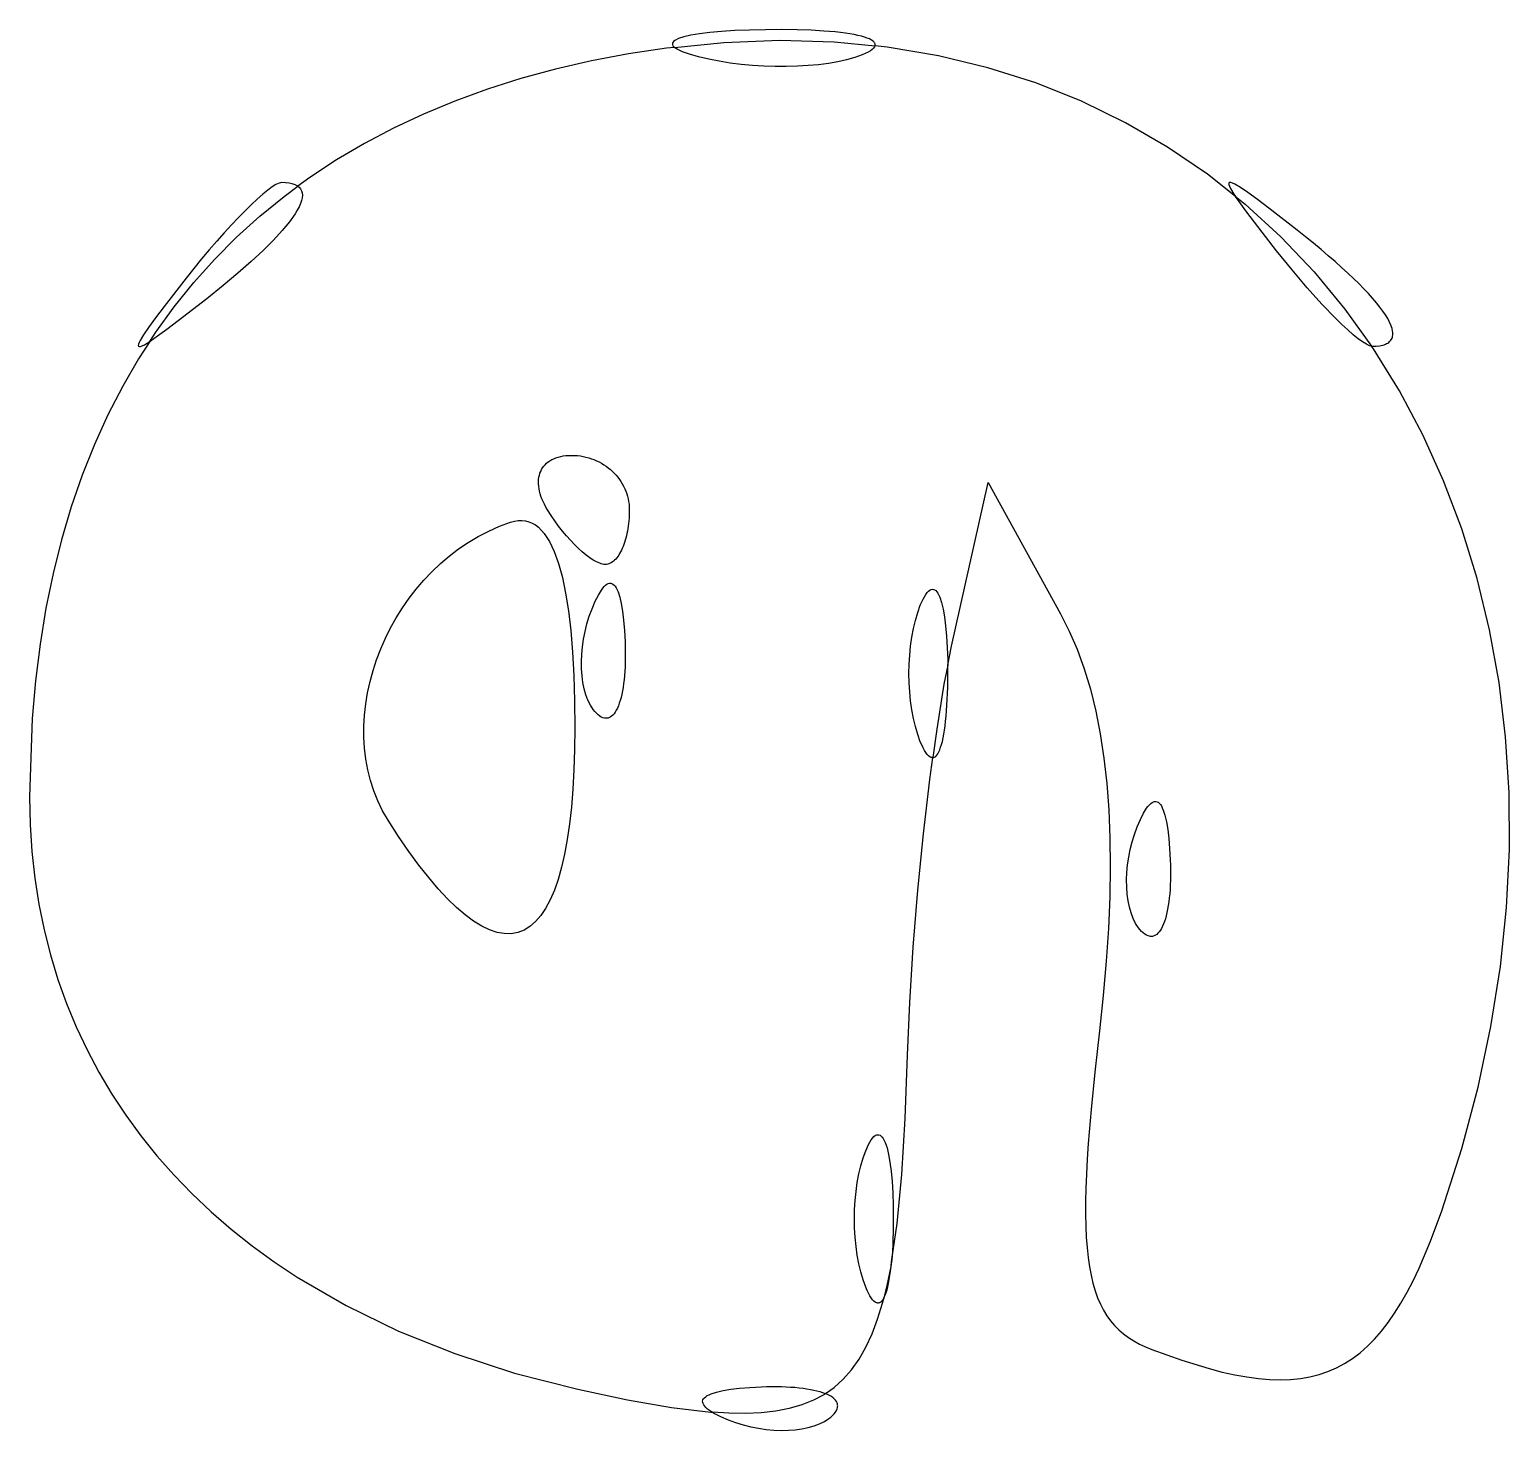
# Model space of a CAD drawing. Extents: x 70.3 to 133.4, y -81.7 to -32.
# Drawn here: x 76.2919 to 76.5074, y -65.609 to -65.4051 of the extents above; entities that cross this region are included whole.
import ezdxf

# ---------------------------------------------------------------- set-up
doc = ezdxf.new("R2010")
doc.units = 0
doc.layers.add('BLACK', color=7, linetype='CONTINUOUS')

msp = doc.modelspace()

# ---------------------------------------------------------------- linework, layer by layer
at = {"layer": 'BLACK', "linetype": 'CONTINUOUS'}
for p, q in [((76.387159, -65.406134), (76.386374, -65.406391)), ((76.388183, -65.4059), (76.387159, -65.406134)), ((76.389442, -65.405692), (76.388183, -65.4059)), ((76.390929, -65.405512), (76.389442, -65.405692)), ((76.39264, -65.405361), (76.390929, -65.405512)), ((76.39457, -65.405242), (76.39264, -65.405361)), ((76.396714, -65.405158), (76.39457, -65.405242)), ((76.399067, -65.405109), (76.396714, -65.405158)), ((76.401442, -65.405099), (76.399067, -65.405108)), ((76.399067, -65.405108), (76.399067, -65.405109)), ((76.403651, -65.40513), (76.401442, -65.405099)), ((76.405686, -65.4052), (76.403651, -65.40513)), ((76.407542, -65.405306), (76.405686, -65.4052)), ((76.409209, -65.405447), (76.407542, -65.405306)), ((76.40997, -65.40553), (76.409209, -65.405447)), ((76.410682, -65.405622), (76.40997, -65.40553)), ((76.411343, -65.405721), (76.410682, -65.405622)), ((76.411953, -65.405827), (76.411343, -65.405721)), ((76.41251, -65.405941), (76.411953, -65.405827)), ((76.413014, -65.406062), (76.41251, -65.405941)), ((76.413464, -65.40619), (76.413014, -65.406062)), ((76.413859, -65.406324), (76.413464, -65.40619)), ((76.414198, -65.406465), (76.413859, -65.406324)), ((76.384617, -65.407806), (76.379085, -65.408646)), ((76.385804, -65.407685), (76.384617, -65.407806)), ((76.38554, -65.406969), (76.385489, -65.407126)), ((76.385489, -65.407126), (76.385502, -65.407286)), ((76.385502, -65.407286), (76.38558, -65.40745)), ((76.385655, -65.406818), (76.38554, -65.406969)), ((76.38558, -65.40745), (76.385723, -65.407618)), ((76.385833, -65.406671), (76.385655, -65.406818)), ((76.385723, -65.407618), (76.385804, -65.407685)), ((76.385804, -65.407685), (76.392978, -65.406953)), ((76.385932, -65.407789), (76.385804, -65.407685)), ((76.386374, -65.406391), (76.385833, -65.406671)), ((76.386208, -65.407964), (76.385932, -65.407789)), ((76.386961, -65.408321), (76.386208, -65.407964)), ((76.387989, -65.408688), (76.386961, -65.408321)), ((76.392978, -65.406953), (76.40113, -65.406651)), ((76.40113, -65.406651), (76.409062, -65.406885)), ((76.409062, -65.406885), (76.414996, -65.407464)), ((76.41398, -65.408366), (76.413578, -65.408565)), ((76.414316, -65.408171), (76.41398, -65.408366)), ((76.41448, -65.406612), (76.414198, -65.406465)), ((76.414585, -65.407979), (76.414316, -65.408171)), ((76.414705, -65.406764), (76.41448, -65.406612)), ((76.41479, -65.407792), (76.414585, -65.407979)), ((76.414871, -65.406923), (76.414705, -65.406764)), ((76.41493, -65.407609), (76.41479, -65.407792)), ((76.414932, -65.407004), (76.414871, -65.406923)), ((76.414977, -65.407519), (76.41493, -65.407609)), ((76.414977, -65.407087), (76.414932, -65.407004)), ((76.415008, -65.407171), (76.414977, -65.407087)), ((76.414996, -65.407464), (76.414977, -65.407519)), ((76.414996, -65.407464), (76.415008, -65.40743)), ((76.416765, -65.407637), (76.414996, -65.407464)), ((76.415023, -65.407256), (76.415008, -65.407171)), ((76.415008, -65.40743), (76.415023, -65.407342)), ((76.415023, -65.407342), (76.415023, -65.407256)), ((76.424229, -65.408894), (76.416765, -65.407637)), ((76.373712, -65.409665), (76.3685, -65.410861)), ((76.379085, -65.408646), (76.373712, -65.409665)), ((76.389296, -65.409062), (76.387989, -65.408688)), ((76.390777, -65.409414), (76.389296, -65.409062)), ((76.392316, -65.409716), (76.390777, -65.409414)), ((76.393901, -65.409968), (76.392316, -65.409716)), ((76.395519, -65.410171), (76.393901, -65.409968)), ((76.397159, -65.410323), (76.395519, -65.410171)), ((76.398808, -65.410426), (76.397159, -65.410323)), ((76.400453, -65.41048), (76.398808, -65.410426)), ((76.402083, -65.410485), (76.400453, -65.41048)), ((76.403686, -65.41044), (76.402083, -65.410485)), ((76.405249, -65.410347), (76.403686, -65.41044)), ((76.40676, -65.410205), (76.405249, -65.410347)), ((76.408207, -65.410014), (76.40676, -65.410205)), ((76.409577, -65.409775), (76.408207, -65.410014)), ((76.410859, -65.409487), (76.409577, -65.409775)), ((76.41204, -65.409151), (76.410859, -65.409487)), ((76.413109, -65.408767), (76.41204, -65.409151)), ((76.413578, -65.408565), (76.413109, -65.408767)), ((76.431442, -65.41064), (76.424229, -65.408894)), ((76.438396, -65.412858), (76.431442, -65.41064)), ((76.363449, -65.412232), (76.35856, -65.413777)), ((76.3685, -65.410861), (76.363449, -65.412232)), ((76.35856, -65.413777), (76.353835, -65.415495)), ((76.445078, -65.415535), (76.438396, -65.412858)), ((76.353835, -65.415495), (76.349275, -65.417385)), ((76.45148, -65.418654), (76.445078, -65.415535)), ((76.349275, -65.417385), (76.34488, -65.419446)), ((76.45759, -65.4222), (76.45148, -65.418654)), ((76.34488, -65.419446), (76.340653, -65.421675)), ((76.340653, -65.421675), (76.336593, -65.424073)), ((76.4634, -65.426158), (76.45759, -65.4222)), ((76.336593, -65.424073), (76.332702, -65.426638)), ((76.327777, -65.427657), (76.327221, -65.428001)), ((76.32802, -65.427535), (76.327777, -65.427657)), ((76.328239, -65.427446), (76.32802, -65.427535)), ((76.328433, -65.427392), (76.328239, -65.427446)), ((76.328601, -65.427374), (76.328433, -65.427392)), ((76.329182, -65.427393), (76.328601, -65.427374)), ((76.329701, -65.427449), (76.329182, -65.427393)), ((76.330157, -65.427543), (76.329701, -65.427449)), ((76.330551, -65.427674), (76.330157, -65.427543)), ((76.330884, -65.427841), (76.330551, -65.427674)), ((76.330972, -65.427907), (76.330884, -65.427841)), ((76.332702, -65.426638), (76.330972, -65.427907)), ((76.467498, -65.429403), (76.4634, -65.426158)), ((76.466535, -65.427374), (76.466491, -65.427483)), ((76.466491, -65.427483), (76.466513, -65.42766)), ((76.466513, -65.42766), (76.466599, -65.427902)), ((76.466645, -65.42733), (76.466535, -65.427374)), ((76.466821, -65.427351), (76.466645, -65.42733)), ((76.467064, -65.427438), (76.466821, -65.427351)), ((76.467373, -65.427589), (76.467064, -65.427438)), ((76.468195, -65.428083), (76.467373, -65.427589)), ((76.325061, -65.429754), (76.324202, -65.430556)), ((76.325856, -65.429057), (76.325061, -65.429754)), ((76.325431, -65.432262), (76.328981, -65.429368)), ((76.326578, -65.42847), (76.325856, -65.429057)), ((76.327221, -65.428001), (76.326578, -65.42847)), ((76.328981, -65.429368), (76.330972, -65.427907)), ((76.330972, -65.427907), (76.331155, -65.428044)), ((76.331155, -65.428044), (76.331365, -65.428282)), ((76.331512, -65.429983), (76.331362, -65.430422)), ((76.331365, -65.428282), (76.331514, -65.428554)), ((76.331602, -65.429576), (76.331512, -65.429983)), ((76.331514, -65.428554), (76.331604, -65.428861)), ((76.331633, -65.429202), (76.331602, -65.429576)), ((76.331604, -65.428861), (76.331633, -65.429202)), ((76.466599, -65.427902), (76.46675, -65.428212)), ((76.46675, -65.428212), (76.467245, -65.429033)), ((76.467245, -65.429033), (76.467498, -65.429403)), ((76.467993, -65.430128), (76.467498, -65.429403)), ((76.467498, -65.429403), (76.468897, -65.430511)), ((76.46929, -65.428831), (76.468195, -65.428083)), ((76.47066, -65.42983), (76.46929, -65.428831)), ((76.472309, -65.431076), (76.47066, -65.42983)), ((76.323284, -65.431454), (76.322316, -65.432442)), ((76.324202, -65.430556), (76.323284, -65.431454)), ((76.330562, -65.431929), (76.329739, -65.433086)), ((76.330887, -65.431396), (76.330562, -65.431929)), ((76.331154, -65.430893), (76.330887, -65.431396)), ((76.331362, -65.430422), (76.331154, -65.430893)), ((76.468992, -65.431498), (76.467993, -65.430128)), ((76.468897, -65.430511), (76.474072, -65.435246)), ((76.470238, -65.433147), (76.468992, -65.431498)), ((76.476458, -65.434299), (76.472309, -65.431076)), ((76.321304, -65.433512), (76.320255, -65.434657)), ((76.322316, -65.432442), (76.321304, -65.433512)), ((76.322053, -65.435319), (76.325431, -65.432262)), ((76.329739, -65.433086), (76.328687, -65.434361)), ((76.473461, -65.437296), (76.470238, -65.433147)), ((76.477671, -65.43526), (76.476458, -65.434299)), ((76.319177, -65.435871), (76.318076, -65.437146)), ((76.318848, -65.438538), (76.322053, -65.435319)), ((76.320255, -65.434657), (76.319177, -65.435871)), ((76.327409, -65.43575), (76.325906, -65.437248)), ((76.328687, -65.434361), (76.327409, -65.43575)), ((76.474072, -65.435246), (76.478915, -65.440345)), ((76.478831, -65.436197), (76.477671, -65.43526)), ((76.479937, -65.437111), (76.478831, -65.436197)), ((76.315818, -65.441917), (76.318848, -65.438538)), ((76.31696, -65.438474), (76.315836, -65.43985)), ((76.318076, -65.437146), (76.31696, -65.438474)), ((76.325906, -65.437248), (76.324182, -65.438852)), ((76.47571, -65.440086), (76.473461, -65.437296)), ((76.48099, -65.438002), (76.479937, -65.437111)), ((76.481988, -65.438867), (76.48099, -65.438002)), ((76.315836, -65.43985), (76.31471, -65.441265)), ((76.32224, -65.440558), (76.32008, -65.442363)), ((76.324182, -65.438852), (76.32224, -65.440558)), ((76.477927, -65.442689), (76.47571, -65.440086)), ((76.478915, -65.440345), (76.483415, -65.445795)), ((76.482933, -65.439708), (76.481988, -65.438867)), ((76.483822, -65.440523), (76.482933, -65.439708)), ((76.484656, -65.441312), (76.483822, -65.440523)), ((76.31471, -65.441265), (76.311488, -65.445413)), ((76.312963, -65.445455), (76.315818, -65.441917)), ((76.32008, -65.442363), (76.317707, -65.444261)), ((76.480054, -65.445048), (76.477927, -65.442689)), ((76.485436, -65.442075), (76.484656, -65.441312)), ((76.486159, -65.44281), (76.485436, -65.442075)), ((76.486826, -65.443519), (76.486159, -65.44281)), ((76.317707, -65.444261), (76.313559, -65.447483)), ((76.482035, -65.447106), (76.480054, -65.445048)), ((76.487437, -65.444199), (76.486826, -65.443519)), ((76.487992, -65.444851), (76.487437, -65.444199)), ((76.488489, -65.445474), (76.487992, -65.444851)), ((76.310242, -65.447062), (76.309243, -65.448432)), ((76.311488, -65.445413), (76.310242, -65.447062)), ((76.310285, -65.449152), (76.312963, -65.445455)), ((76.482952, -65.448004), (76.482035, -65.447106)), ((76.483415, -65.445795), (76.487275, -65.451178)), ((76.48893, -65.446067), (76.488489, -65.445474)), ((76.489312, -65.446631), (76.48893, -65.446067)), ((76.489637, -65.447164), (76.489312, -65.446631)), ((76.489904, -65.447667), (76.489637, -65.447164)), ((76.309243, -65.448432), (76.308495, -65.449527)), ((76.309411, -65.450497), (76.310285, -65.449152)), ((76.31191, -65.44873), (76.31054, -65.449729)), ((76.313559, -65.447483), (76.31191, -65.44873)), ((76.483811, -65.448806), (76.482952, -65.448004)), ((76.484606, -65.449503), (76.483811, -65.448806)), ((76.490112, -65.448138), (76.489904, -65.447667)), ((76.490262, -65.448577), (76.490112, -65.448138)), ((76.490352, -65.448984), (76.490262, -65.448577)), ((76.490375, -65.449175), (76.490352, -65.448984)), ((76.490383, -65.449358), (76.490375, -65.449175)), ((76.490376, -65.449533), (76.490383, -65.449358)), ((76.307763, -65.4509), (76.307741, -65.451076)), ((76.307741, -65.451076), (76.307785, -65.451186)), ((76.307849, -65.450658), (76.307763, -65.4509)), ((76.309411, -65.450497), (76.307784, -65.453004)), ((76.307785, -65.451186), (76.307895, -65.45123)), ((76.308, -65.450348), (76.307849, -65.450658)), ((76.307895, -65.45123), (76.308071, -65.451209)), ((76.308495, -65.449527), (76.308, -65.450348)), ((76.308071, -65.451209), (76.308314, -65.451122)), ((76.308314, -65.451122), (76.308623, -65.450971)), ((76.308623, -65.450971), (76.309411, -65.450497)), ((76.309445, -65.450477), (76.309411, -65.450497)), ((76.31054, -65.449729), (76.309445, -65.450477)), ((76.485328, -65.45009), (76.484606, -65.449503)), ((76.485971, -65.450559), (76.485328, -65.45009)), ((76.486527, -65.450903), (76.485971, -65.450559)), ((76.486989, -65.451114), (76.486527, -65.450903)), ((76.487183, -65.451168), (76.486989, -65.451114)), ((76.487275, -65.451178), (76.487183, -65.451168)), ((76.487562, -65.451578), (76.487275, -65.451178)), ((76.487275, -65.451178), (76.487351, -65.451186)), ((76.487351, -65.451186), (76.487932, -65.451167)), ((76.491346, -65.457681), (76.487562, -65.451578)), ((76.487932, -65.451167), (76.488451, -65.45111)), ((76.488451, -65.45111), (76.488907, -65.451016)), ((76.488907, -65.451016), (76.489112, -65.450956)), ((76.489112, -65.450956), (76.489301, -65.450886)), ((76.489301, -65.450886), (76.489475, -65.450807)), ((76.489475, -65.450807), (76.489634, -65.450719)), ((76.489634, -65.450719), (76.489777, -65.450622)), ((76.489777, -65.450622), (76.489905, -65.450516)), ((76.489905, -65.450516), (76.490017, -65.450402)), ((76.490017, -65.450402), (76.490115, -65.450278)), ((76.490115, -65.450278), (76.490197, -65.450146)), ((76.490197, -65.450146), (76.490264, -65.450006)), ((76.490264, -65.450006), (76.490316, -65.449856)), ((76.490316, -65.449856), (76.490354, -65.449699)), ((76.490354, -65.449699), (76.490376, -65.449533)), ((76.307784, -65.453004), (76.305461, -65.457013)), ((76.305461, -65.457013), (76.303319, -65.461175)), ((76.494756, -65.464087), (76.491346, -65.457681)), ((76.303319, -65.461175), (76.301357, -65.465491)), ((76.497782, -65.470782), (76.494756, -65.464087)), ((76.301357, -65.465491), (76.299576, -65.469958)), ((76.366602, -65.46888), (76.366774, -65.468644)), ((76.366774, -65.468644), (76.366966, -65.468422)), ((76.366966, -65.468422), (76.36718, -65.468215)), ((76.36718, -65.468215), (76.367413, -65.468023)), ((76.367413, -65.468023), (76.367667, -65.467847)), ((76.367667, -65.467847), (76.36794, -65.467688)), ((76.36794, -65.467688), (76.368233, -65.467545)), ((76.368233, -65.467545), (76.368546, -65.46742)), ((76.368546, -65.46742), (76.368878, -65.467312)), ((76.368878, -65.467312), (76.369229, -65.467223)), ((76.369229, -65.467223), (76.369598, -65.467153)), ((76.369598, -65.467153), (76.369986, -65.467103)), ((76.369986, -65.467103), (76.370393, -65.467072)), ((76.370393, -65.467072), (76.370817, -65.467061)), ((76.370817, -65.467061), (76.371248, -65.467072)), ((76.371248, -65.467072), (76.371673, -65.467103)), ((76.371673, -65.467103), (76.372093, -65.467153)), ((76.372093, -65.467153), (76.372506, -65.467223)), ((76.372506, -65.467223), (76.372911, -65.467312)), ((76.372911, -65.467312), (76.37331, -65.46742)), ((76.37331, -65.46742), (76.3737, -65.467545)), ((76.3737, -65.467545), (76.374081, -65.467688)), ((76.374081, -65.467688), (76.374453, -65.467847)), ((76.374453, -65.467847), (76.374815, -65.468023)), ((76.374815, -65.468023), (76.375167, -65.468215)), ((76.375167, -65.468215), (76.375508, -65.468422)), ((76.375508, -65.468422), (76.375838, -65.468644)), ((76.375838, -65.468644), (76.376156, -65.46888)), ((76.299576, -65.469958), (76.297979, -65.474575)), ((76.365999, -65.470891), (76.366019, -65.470569)), ((76.366002, -65.471223), (76.365999, -65.470891)), ((76.366019, -65.470569), (76.366062, -65.470258)), ((76.366062, -65.470258), (76.366127, -65.469957)), ((76.366127, -65.469957), (76.366213, -65.469669)), ((76.366213, -65.469669), (76.366321, -65.469393)), ((76.366321, -65.469393), (76.366451, -65.46913)), ((76.366451, -65.46913), (76.366602, -65.46888)), ((76.376156, -65.46888), (76.376461, -65.46913)), ((76.376461, -65.46913), (76.376754, -65.469393)), ((76.376754, -65.469393), (76.377033, -65.469669)), ((76.377033, -65.469669), (76.377297, -65.469957)), ((76.377297, -65.469957), (76.377547, -65.470258)), ((76.377547, -65.470258), (76.377782, -65.470569)), ((76.377782, -65.470569), (76.378002, -65.470891)), ((76.378002, -65.470891), (76.378205, -65.471223)), ((76.500415, -65.477749), (76.497782, -65.470782)), ((76.366027, -65.471565), (76.366002, -65.471223)), ((76.366075, -65.471917), (76.366027, -65.471565)), ((76.366147, -65.472277), (76.366075, -65.471917)), ((76.366242, -65.472645), (76.366147, -65.472277)), ((76.36636, -65.473021), (76.366242, -65.472645)), ((76.366503, -65.473404), (76.36636, -65.473021)), ((76.378205, -65.471223), (76.378391, -65.471565)), ((76.378391, -65.471565), (76.37856, -65.471917)), ((76.37856, -65.471917), (76.378711, -65.472277)), ((76.378711, -65.472277), (76.378843, -65.472645)), ((76.378843, -65.472645), (76.378957, -65.473021)), ((76.378957, -65.473021), (76.379051, -65.473404)), ((76.426131, -65.494843), (76.431475, -65.47103)), ((76.431475, -65.47103), (76.442014, -65.490136)), ((76.297979, -65.474575), (76.296565, -65.479341)), ((76.366669, -65.473794), (76.366503, -65.473404)), ((76.366861, -65.47419), (76.366669, -65.473794)), ((76.367076, -65.474592), (76.366861, -65.47419)), ((76.367317, -65.474999), (76.367076, -65.474592)), ((76.367835, -65.475807), (76.367317, -65.474999)), ((76.379051, -65.473404), (76.379126, -65.473794)), ((76.379126, -65.473794), (76.379179, -65.47419)), ((76.379179, -65.47419), (76.379212, -65.474592)), ((76.379212, -65.474592), (76.379223, -65.474999)), ((76.379223, -65.474999), (76.379218, -65.475405)), ((76.358749, -65.478083), (76.360315, -65.47739)), ((76.360315, -65.47739), (76.361931, -65.476794)), ((76.361931, -65.476794), (76.362501, -65.476637)), ((76.362501, -65.476637), (76.363055, -65.476551)), ((76.363055, -65.476551), (76.36359, -65.476536)), ((76.36359, -65.476536), (76.364108, -65.476593)), ((76.364108, -65.476593), (76.364608, -65.476721)), ((76.364608, -65.476721), (76.36509, -65.47692)), ((76.36509, -65.47692), (76.365554, -65.47719)), ((76.365554, -65.47719), (76.366001, -65.477531)), ((76.368374, -65.476593), (76.367835, -65.475807)), ((76.368929, -65.477352), (76.368374, -65.476593)), ((76.369498, -65.478081), (76.368929, -65.477352)), ((76.379065, -65.477352), (76.37901, -65.477721)), ((76.379112, -65.476976), (76.379065, -65.477352)), ((76.379152, -65.476593), (76.379112, -65.476976)), ((76.379183, -65.476203), (76.379152, -65.476593)), ((76.379205, -65.475807), (76.379183, -65.476203)), ((76.379218, -65.475405), (76.379205, -65.475807)), ((76.296565, -65.479341), (76.295337, -65.484256)), ((76.35577, -65.479737), (76.357233, -65.478867)), ((76.357233, -65.478867), (76.358749, -65.478083)), ((76.366001, -65.477531), (76.36684, -65.478425)), ((76.36684, -65.478425), (76.367608, -65.479602)), ((76.370074, -65.478774), (76.369498, -65.478081)), ((76.370654, -65.479429), (76.370074, -65.478774)), ((76.371234, -65.48004), (76.370654, -65.479429)), ((76.378623, -65.479429), (76.378525, -65.47974)), ((76.378714, -65.479106), (76.378623, -65.479429)), ((76.378799, -65.478774), (76.378714, -65.479106)), ((76.378877, -65.478432), (76.378799, -65.478774)), ((76.378947, -65.478081), (76.378877, -65.478432)), ((76.37901, -65.477721), (76.378947, -65.478081)), ((76.502643, -65.484973), (76.500415, -65.477749)), ((76.351717, -65.482822), (76.35301, -65.48172)), ((76.35301, -65.48172), (76.354362, -65.48069)), ((76.354362, -65.48069), (76.35577, -65.479737)), ((76.367608, -65.479602), (76.368303, -65.481061)), ((76.368303, -65.481061), (76.368927, -65.4828)), ((76.37181, -65.480605), (76.371234, -65.48004)), ((76.372376, -65.481118), (76.37181, -65.480605)), ((76.372928, -65.481576), (76.372376, -65.481118)), ((76.373463, -65.481975), (76.372928, -65.481576)), ((76.377676, -65.481576), (76.377534, -65.481783)), ((76.377814, -65.481354), (76.377676, -65.481576)), ((76.377946, -65.481118), (76.377814, -65.481354)), ((76.378073, -65.480868), (76.377946, -65.481118)), ((76.378195, -65.480605), (76.378073, -65.480868)), ((76.378311, -65.480328), (76.378195, -65.480605)), ((76.378421, -65.48004), (76.378311, -65.480328)), ((76.378525, -65.47974), (76.378421, -65.48004)), ((76.350484, -65.483993), (76.351717, -65.482822)), ((76.368927, -65.4828), (76.369478, -65.484821)), ((76.373976, -65.48231), (76.373463, -65.481975)), ((76.374463, -65.482578), (76.373976, -65.48231)), ((76.374919, -65.482774), (76.374463, -65.482578)), ((76.375135, -65.482844), (76.374919, -65.482774)), ((76.375341, -65.482895), (76.375135, -65.482844)), ((76.375537, -65.482926), (76.375341, -65.482895)), ((76.375723, -65.482936), (76.375537, -65.482926)), ((76.375902, -65.482926), (76.375723, -65.482936)), ((76.376079, -65.482895), (76.375902, -65.482926)), ((76.376254, -65.482844), (76.376079, -65.482895)), ((76.376426, -65.482774), (76.376254, -65.482844)), ((76.376595, -65.482685), (76.376426, -65.482774)), ((76.376761, -65.482578), (76.376595, -65.482685)), ((76.376923, -65.482453), (76.376761, -65.482578)), ((76.377082, -65.48231), (76.376923, -65.482453)), ((76.377237, -65.48215), (76.377082, -65.48231)), ((76.377388, -65.481975), (76.377237, -65.48215)), ((76.377534, -65.481783), (76.377388, -65.481975)), ((76.295337, -65.484256), (76.294294, -65.489317)), ((76.348209, -65.486518), (76.349314, -65.485226)), ((76.349314, -65.485226), (76.350484, -65.483993)), ((76.369478, -65.484821), (76.369956, -65.48712)), ((76.375565, -65.486163), (76.375765, -65.485973)), ((76.375765, -65.485973), (76.375959, -65.485829)), ((76.375959, -65.485829), (76.376148, -65.485733)), ((76.376148, -65.485733), (76.376331, -65.485682)), ((76.376331, -65.485682), (76.376509, -65.485678)), ((76.376509, -65.485678), (76.37668, -65.48572)), ((76.37668, -65.48572), (76.376846, -65.485808)), ((76.376846, -65.485808), (76.377006, -65.485941)), ((76.377006, -65.485941), (76.377159, -65.486121)), ((76.504456, -65.492439), (76.502643, -65.484973)), ((76.346199, -65.489259), (76.34717, -65.487864)), ((76.34717, -65.487864), (76.348209, -65.486518)), ((76.369956, -65.48712), (76.370361, -65.489699)), ((76.374268, -65.488294), (76.374718, -65.487394)), ((76.374718, -65.487394), (76.375151, -65.486684)), ((76.375151, -65.486684), (76.375361, -65.4864)), ((76.375361, -65.4864), (76.375565, -65.486163)), ((76.377159, -65.486121), (76.377306, -65.486345)), ((76.377306, -65.486345), (76.377446, -65.486615)), ((76.377446, -65.486615), (76.37758, -65.486931)), ((76.37758, -65.486931), (76.377826, -65.487696)), ((76.377826, -65.487696), (76.378043, -65.48864)), ((76.421591, -65.488889), (76.421999, -65.487982)), ((76.421999, -65.487982), (76.422395, -65.487301)), ((76.422395, -65.487301), (76.422588, -65.487045)), ((76.422588, -65.487045), (76.422778, -65.486843)), ((76.422778, -65.486843), (76.422964, -65.486696)), ((76.422964, -65.486696), (76.423145, -65.486603)), ((76.423145, -65.486603), (76.423323, -65.486562)), ((76.423323, -65.486562), (76.423495, -65.486574)), ((76.423495, -65.486574), (76.423663, -65.486638)), ((76.423663, -65.486638), (76.423825, -65.486753)), ((76.423825, -65.486753), (76.423982, -65.486918)), ((76.423982, -65.486918), (76.424134, -65.487134)), ((76.424134, -65.487134), (76.424418, -65.487711)), ((76.424418, -65.487711), (76.424677, -65.488481)), ((76.294294, -65.489317), (76.293439, -65.494523)), ((76.345298, -65.490698), (76.346199, -65.489259)), ((76.370361, -65.489699), (76.370693, -65.492556)), ((76.373401, -65.490472), (76.373801, -65.489386)), ((76.3738, -65.489386), (76.374268, -65.488294)), ((76.373801, -65.489386), (76.3738, -65.489386)), ((76.378043, -65.48864), (76.378229, -65.489762)), ((76.378229, -65.489762), (76.378385, -65.491061)), ((76.420868, -65.491085), (76.421204, -65.489952)), ((76.421204, -65.489952), (76.421591, -65.488889)), ((76.424677, -65.488481), (76.424908, -65.489437)), ((76.424908, -65.489437), (76.425109, -65.490575)), ((76.442014, -65.490136), (76.443282, -65.492629)), ((76.343715, -65.49369), (76.34447, -65.492177)), ((76.34447, -65.492177), (76.345298, -65.490698)), ((76.372781, -65.492691), (76.373061, -65.491576)), ((76.373061, -65.491576), (76.373401, -65.490472)), ((76.378385, -65.491061), (76.378507, -65.492534)), ((76.420352, -65.493525), (76.420585, -65.492279)), ((76.420585, -65.492279), (76.420868, -65.491085)), ((76.425109, -65.490575), (76.425279, -65.491889)), ((76.425279, -65.491889), (76.425414, -65.493375)), ((76.505844, -65.500131), (76.504456, -65.492439)), ((76.293439, -65.494523), (76.292772, -65.499873)), ((76.343037, -65.495233), (76.343715, -65.49369)), ((76.370693, -65.492556), (76.370952, -65.49569)), ((76.372399, -65.494922), (76.372561, -65.493809)), ((76.372561, -65.493809), (76.372781, -65.492691)), ((76.378507, -65.492534), (76.378596, -65.494181)), ((76.378596, -65.494181), (76.378622, -65.494955)), ((76.420172, -65.494811), (76.420352, -65.493525)), ((76.425414, -65.493375), (76.425513, -65.495028)), ((76.443282, -65.492629), (76.444428, -65.495287)), ((76.341916, -65.498392), (76.342437, -65.496802)), ((76.342437, -65.496802), (76.343037, -65.495233)), ((76.370952, -65.49569), (76.371137, -65.4991)), ((76.372252, -65.497101), (76.372296, -65.496022)), ((76.372296, -65.496022), (76.372399, -65.494922)), ((76.378622, -65.494955), (76.378635, -65.495706)), ((76.378636, -65.496434), (76.378624, -65.497139)), ((76.378635, -65.495706), (76.378636, -65.496434)), ((76.419965, -65.497464), (76.420043, -65.496127)), ((76.420043, -65.496127), (76.420172, -65.494811)), ((76.425513, -65.495028), (76.425574, -65.496841)), ((76.425582, -65.49761), (76.426131, -65.494843)), ((76.444428, -65.495287), (76.445451, -65.498112)), ((76.341478, -65.499997), (76.341916, -65.498392)), ((76.372265, -65.498152), (76.372252, -65.497101)), ((76.372337, -65.499167), (76.372265, -65.498152)), ((76.378565, -65.498476), (76.378519, -65.499106)), ((76.378601, -65.49782), (76.378565, -65.498476)), ((76.378624, -65.497139), (76.378601, -65.49782)), ((76.41994, -65.498811), (76.419965, -65.497464)), ((76.419965, -65.500158), (76.41994, -65.498811)), ((76.425582, -65.49761), (76.425036, -65.500355)), ((76.425574, -65.496841), (76.425582, -65.49761)), ((76.425574, -65.500781), (76.425595, -65.498811)), ((76.425595, -65.498811), (76.425582, -65.49761)), ((76.445451, -65.498112), (76.446351, -65.501107)), ((76.292772, -65.499873), (76.292294, -65.505366)), ((76.341123, -65.501614), (76.341478, -65.499997)), ((76.371137, -65.4991), (76.371248, -65.502787)), ((76.372465, -65.500137), (76.372337, -65.499167)), ((76.372651, -65.501056), (76.372465, -65.500137)), ((76.372894, -65.501915), (76.372651, -65.501056)), ((76.378313, -65.500836), (76.378224, -65.501358)), ((76.378392, -65.500287), (76.378313, -65.500836)), ((76.378461, -65.49971), (76.378392, -65.500287)), ((76.378519, -65.499106), (76.378461, -65.49971)), ((76.420043, -65.501495), (76.419965, -65.500158)), ((76.425036, -65.500355), (76.423973, -65.506907)), ((76.425548, -65.501708), (76.425574, -65.500781)), ((76.446351, -65.501107), (76.44713, -65.504271)), ((76.506796, -65.508034), (76.505844, -65.500131)), ((76.340673, -65.504862), (76.340854, -65.503237)), ((76.340854, -65.503237), (76.341123, -65.501614)), ((76.371248, -65.502787), (76.371285, -65.506749)), ((76.373194, -65.502707), (76.372894, -65.501915)), ((76.373549, -65.503423), (76.373194, -65.502707)), ((76.377767, -65.503147), (76.37763, -65.503517)), ((76.377896, -65.502745), (76.377767, -65.503147)), ((76.378015, -65.502313), (76.377896, -65.502745)), ((76.378124, -65.50185), (76.378015, -65.502313)), ((76.378224, -65.501358), (76.378124, -65.50185)), ((76.420172, -65.502812), (76.420043, -65.501495)), ((76.420352, -65.504098), (76.420172, -65.502812)), ((76.425468, -65.503442), (76.425513, -65.502595)), ((76.425513, -65.502595), (76.425548, -65.501708)), ((76.292294, -65.505366), (76.291911, -65.516776)), ((76.340582, -65.506483), (76.340673, -65.504862)), ((76.37396, -65.504057), (76.373549, -65.503423)), ((76.374187, -65.50434), (76.37396, -65.504057)), ((76.374427, -65.504599), (76.374187, -65.50434)), ((76.374672, -65.504825), (76.374427, -65.504599)), ((76.374912, -65.505009), (76.374672, -65.504825)), ((76.375148, -65.505151), (76.374912, -65.505009)), ((76.375378, -65.505252), (76.375148, -65.505151)), ((76.375602, -65.505313), (76.375378, -65.505252)), ((76.375712, -65.505329), (76.375602, -65.505313)), ((76.375821, -65.505334), (76.375712, -65.505329)), ((76.375928, -65.50533), (76.375821, -65.505334)), ((76.376033, -65.505317), (76.375928, -65.50533)), ((76.376137, -65.505293), (76.376033, -65.505317)), ((76.37624, -65.505261), (76.376137, -65.505293)), ((76.376439, -65.505167), (76.37624, -65.505261)), ((76.376632, -65.505037), (76.376439, -65.505167)), ((76.376818, -65.50487), (76.376632, -65.505037)), ((76.376996, -65.504668), (76.376818, -65.50487)), ((76.377167, -65.504431), (76.376996, -65.504668)), ((76.37733, -65.50416), (76.377167, -65.504431)), ((76.377484, -65.503855), (76.37733, -65.50416)), ((76.37763, -65.503517), (76.377484, -65.503855)), ((76.420585, -65.505343), (76.420352, -65.504098)), ((76.420868, -65.506537), (76.420585, -65.505343)), ((76.425279, -65.505733), (76.425351, -65.505012)), ((76.425351, -65.505012), (76.425414, -65.504247)), ((76.425414, -65.504247), (76.425468, -65.503442)), ((76.44713, -65.504271), (76.447786, -65.507608)), ((76.340582, -65.508098), (76.340582, -65.506483)), ((76.371285, -65.506749), (76.371254, -65.509883)), ((76.421204, -65.507671), (76.420868, -65.506537)), ((76.423973, -65.506907), (76.423405, -65.511061)), ((76.425013, -65.507639), (76.425109, -65.507048)), ((76.425109, -65.507048), (76.425198, -65.506412)), ((76.425198, -65.506412), (76.425279, -65.505733)), ((76.340675, -65.509699), (76.340582, -65.508098)), ((76.340864, -65.511284), (76.340675, -65.509699)), ((76.421591, -65.508733), (76.421204, -65.507671)), ((76.421796, -65.509216), (76.421591, -65.508733)), ((76.421999, -65.509641), (76.421796, -65.509216)), ((76.422198, -65.510009), (76.421999, -65.509641)), ((76.424418, -65.509911), (76.424551, -65.50955)), ((76.424551, -65.50955), (76.424677, -65.509142)), ((76.424677, -65.509142), (76.424796, -65.508687)), ((76.424796, -65.508687), (76.424908, -65.508186)), ((76.424908, -65.508186), (76.425013, -65.507639)), ((76.447786, -65.507608), (76.44832, -65.511119)), ((76.507303, -65.516133), (76.506796, -65.508034)), ((76.341151, -65.512847), (76.340864, -65.511284)), ((76.371254, -65.509883), (76.371162, -65.512847)), ((76.422395, -65.510321), (76.422198, -65.510009)), ((76.422588, -65.510578), (76.422395, -65.510321)), ((76.422778, -65.510779), (76.422588, -65.510578)), ((76.422964, -65.510926), (76.422778, -65.510779)), ((76.423055, -65.51098), (76.422964, -65.510926)), ((76.422968, -65.514254), (76.423405, -65.511061)), ((76.423145, -65.51102), (76.423055, -65.51098)), ((76.423235, -65.511047), (76.423145, -65.51102)), ((76.423323, -65.51106), (76.423235, -65.511047)), ((76.423405, -65.511061), (76.423323, -65.51106)), ((76.423405, -65.511061), (76.423409, -65.511061)), ((76.423409, -65.511061), (76.423495, -65.511048)), ((76.423495, -65.511048), (76.42358, -65.511023)), ((76.42358, -65.511023), (76.423663, -65.510984)), ((76.423663, -65.510984), (76.423745, -65.510933)), ((76.423745, -65.510933), (76.423825, -65.51087)), ((76.423825, -65.51087), (76.423982, -65.510704)), ((76.423982, -65.510704), (76.424134, -65.510489)), ((76.424134, -65.510489), (76.424279, -65.510224)), ((76.424279, -65.510224), (76.424418, -65.509911)), ((76.44832, -65.511119), (76.448733, -65.514806)), ((76.341536, -65.514383), (76.341151, -65.512847)), ((76.371162, -65.512847), (76.371008, -65.515639)), ((76.342023, -65.515888), (76.341536, -65.514383)), ((76.342614, -65.517356), (76.342023, -65.515888)), ((76.371008, -65.515639), (76.370795, -65.51826)), ((76.422046, -65.522153), (76.422968, -65.514254)), ((76.448733, -65.514806), (76.449024, -65.518669)), ((76.507354, -65.524412), (76.507303, -65.516133)), ((76.291911, -65.516776), (76.291997, -65.520784)), ((76.343309, -65.518784), (76.342614, -65.517356)), ((76.370795, -65.51826), (76.370523, -65.520709)), ((76.454526, -65.518434), (76.454736, -65.51815)), ((76.454736, -65.51815), (76.45494, -65.517913)), ((76.45494, -65.517913), (76.45514, -65.517723)), ((76.45514, -65.517723), (76.455334, -65.51758)), ((76.455334, -65.51758), (76.455523, -65.517483)), ((76.455523, -65.517483), (76.455706, -65.517432)), ((76.455706, -65.517432), (76.455884, -65.517428)), ((76.455884, -65.517428), (76.456055, -65.51747)), ((76.456055, -65.51747), (76.456221, -65.517558)), ((76.456221, -65.517558), (76.456381, -65.517691)), ((76.456381, -65.517691), (76.456534, -65.517871)), ((76.456534, -65.517871), (76.456681, -65.518095)), ((76.456681, -65.518095), (76.456821, -65.518365)), ((76.456821, -65.518365), (76.456955, -65.518681)), ((76.344112, -65.520167), (76.343309, -65.518784)), ((76.345643, -65.52253), (76.344112, -65.520167)), ((76.449024, -65.518669), (76.449193, -65.522711)), ((76.453175, -65.521136), (76.453643, -65.520044)), ((76.453643, -65.520044), (76.454093, -65.519144)), ((76.454093, -65.519144), (76.454526, -65.518434)), ((76.456955, -65.518681), (76.457201, -65.519446)), ((76.457201, -65.519446), (76.457418, -65.52039)), ((76.457418, -65.52039), (76.457604, -65.521512)), ((76.291997, -65.520784), (76.292253, -65.524724)), ((76.347139, -65.524709), (76.345643, -65.52253)), ((76.370523, -65.520709), (76.370193, -65.522985)), ((76.421235, -65.530358), (76.422046, -65.522153)), ((76.452436, -65.523326), (76.452776, -65.522222)), ((76.452776, -65.522222), (76.453176, -65.521136)), ((76.453176, -65.521136), (76.453175, -65.521136)), ((76.457604, -65.521512), (76.45776, -65.522811)), ((76.292253, -65.524724), (76.292679, -65.528595)), ((76.348599, -65.526705), (76.347139, -65.524709)), ((76.370193, -65.522985), (76.369806, -65.525088)), ((76.449193, -65.522711), (76.449241, -65.526934)), ((76.451935, -65.525559), (76.452156, -65.524441)), ((76.452156, -65.524441), (76.452436, -65.523326)), ((76.45776, -65.522811), (76.457882, -65.524284)), ((76.457882, -65.524284), (76.457971, -65.525931)), ((76.506939, -65.532855), (76.507354, -65.524412)), ((76.350022, -65.528518), (76.348599, -65.526705)), ((76.369806, -65.525088), (76.369363, -65.527017)), ((76.449241, -65.526934), (76.449168, -65.531339)), ((76.451671, -65.527772), (76.451774, -65.526672)), ((76.451774, -65.526672), (76.451935, -65.525559)), ((76.457971, -65.525931), (76.457997, -65.526705)), ((76.457997, -65.526705), (76.45801, -65.527456)), ((76.292679, -65.528595), (76.293273, -65.532393)), ((76.351407, -65.530148), (76.350022, -65.528518)), ((76.368864, -65.528773), (76.36831, -65.530355)), ((76.369363, -65.527017), (76.368864, -65.528773)), ((76.451626, -65.528851), (76.451671, -65.527772)), ((76.45164, -65.529902), (76.451626, -65.528851)), ((76.457999, -65.528889), (76.457976, -65.52957)), ((76.458011, -65.528185), (76.457999, -65.528889)), ((76.45801, -65.527456), (76.458011, -65.528185)), ((76.352754, -65.531597), (76.351407, -65.530148)), ((76.36831, -65.530355), (76.367703, -65.531761)), ((76.420561, -65.538626), (76.421235, -65.530358)), ((76.451712, -65.530916), (76.45164, -65.529902)), ((76.45184, -65.531887), (76.451712, -65.530916)), ((76.457894, -65.530856), (76.457836, -65.53146)), ((76.457941, -65.530226), (76.457894, -65.530856)), ((76.457976, -65.52957), (76.457941, -65.530226)), ((76.293273, -65.532393), (76.294033, -65.536119)), ((76.35406, -65.532863), (76.352754, -65.531597)), ((76.355327, -65.533948), (76.35406, -65.532863)), ((76.367043, -65.532993), (76.366331, -65.534048)), ((76.367703, -65.531761), (76.367043, -65.532993)), ((76.449168, -65.531339), (76.448974, -65.535928)), ((76.452026, -65.532806), (76.45184, -65.531887)), ((76.452269, -65.533665), (76.452026, -65.532806)), ((76.457599, -65.533108), (76.457499, -65.5336)), ((76.457688, -65.532586), (76.457599, -65.533108)), ((76.457767, -65.532037), (76.457688, -65.532586)), ((76.457836, -65.53146), (76.457767, -65.532037)), ((76.506047, -65.541448), (76.506939, -65.532855)), ((76.356552, -65.534853), (76.355327, -65.533948)), ((76.357734, -65.535577), (76.356552, -65.534853)), ((76.358874, -65.536121), (76.357734, -65.535577)), ((76.365569, -65.534928), (76.364756, -65.535632)), ((76.366331, -65.534048), (76.365569, -65.534928)), ((76.452569, -65.534457), (76.452269, -65.533665)), ((76.452924, -65.535173), (76.452569, -65.534457)), ((76.453335, -65.535806), (76.452924, -65.535173)), ((76.456859, -65.535605), (76.456705, -65.53591)), ((76.457005, -65.535267), (76.456859, -65.535605)), ((76.457142, -65.534897), (76.457005, -65.535267)), ((76.457271, -65.534495), (76.457142, -65.534897)), ((76.45739, -65.534063), (76.457271, -65.534495)), ((76.457499, -65.5336), (76.45739, -65.534063)), ((76.294033, -65.536119), (76.294957, -65.53977)), ((76.359969, -65.536486), (76.358874, -65.536121)), ((76.36102, -65.536671), (76.359969, -65.536486)), ((76.362024, -65.536678), (76.36102, -65.536671)), ((76.362983, -65.536507), (76.362024, -65.536678)), ((76.363893, -65.536158), (76.362983, -65.536507)), ((76.364756, -65.535632), (76.363893, -65.536158)), ((76.448974, -65.535928), (76.448659, -65.540702)), ((76.453562, -65.53609), (76.453335, -65.535806)), ((76.453802, -65.536349), (76.453562, -65.53609)), ((76.454047, -65.536575), (76.453802, -65.536349)), ((76.454288, -65.536759), (76.454047, -65.536575)), ((76.454523, -65.536901), (76.454288, -65.536759)), ((76.454753, -65.537002), (76.454523, -65.536901)), ((76.454977, -65.537063), (76.454753, -65.537002)), ((76.455087, -65.537078), (76.454977, -65.537063)), ((76.455196, -65.537084), (76.455087, -65.537078)), ((76.455303, -65.53708), (76.455196, -65.537084)), ((76.455409, -65.537066), (76.455303, -65.53708)), ((76.455512, -65.537043), (76.455409, -65.537066)), ((76.455615, -65.537011), (76.455512, -65.537043)), ((76.455814, -65.536917), (76.455615, -65.537011)), ((76.456007, -65.536787), (76.455814, -65.536917)), ((76.456193, -65.53662), (76.456007, -65.536787)), ((76.456371, -65.536418), (76.456193, -65.53662)), ((76.456542, -65.536181), (76.456371, -65.536418)), ((76.456705, -65.53591), (76.456542, -65.536181)), ((76.294957, -65.53977), (76.296045, -65.543345)), ((76.42005, -65.546713), (76.420561, -65.538626)), ((76.448659, -65.540702), (76.448223, -65.545663)), ((76.504669, -65.550174), (76.506047, -65.541448)), ((76.296045, -65.543345), (76.297294, -65.546841)), ((76.448223, -65.545663), (76.447667, -65.550813)), ((76.297294, -65.546841), (76.298703, -65.550257)), ((76.419728, -65.554374), (76.42005, -65.546713)), ((76.298703, -65.550257), (76.30027, -65.553592)), ((76.502793, -65.559019), (76.504669, -65.550174)), ((76.447667, -65.550813), (76.446991, -65.556828)), ((76.30027, -65.553592), (76.301995, -65.556844)), ((76.419381, -65.563557), (76.419728, -65.554374)), ((76.301995, -65.556844), (76.303874, -65.560012)), ((76.446991, -65.556828), (76.446447, -65.562292)), ((76.50041, -65.567967), (76.502793, -65.559019)), ((76.303874, -65.560012), (76.305908, -65.563092)), ((76.305908, -65.563092), (76.308094, -65.566085)), ((76.418889, -65.57171), (76.419381, -65.563557)), ((76.446447, -65.562292), (76.446039, -65.567235)), ((76.308094, -65.566085), (76.31043, -65.568987)), ((76.413654, -65.568264), (76.414062, -65.567356)), ((76.414062, -65.567356), (76.414458, -65.566676)), ((76.414458, -65.566676), (76.414651, -65.56642)), ((76.414651, -65.56642), (76.414841, -65.566218)), ((76.414841, -65.566218), (76.415027, -65.566071)), ((76.415027, -65.566071), (76.415208, -65.565978)), ((76.415208, -65.565978), (76.415385, -65.565937)), ((76.415385, -65.565937), (76.415558, -65.565949)), ((76.415558, -65.565949), (76.415726, -65.566013)), ((76.415726, -65.566013), (76.415888, -65.566128)), ((76.415888, -65.566128), (76.416045, -65.566293)), ((76.416045, -65.566293), (76.416197, -65.566509)), ((76.416197, -65.566509), (76.416481, -65.567086)), ((76.416481, -65.567086), (76.41674, -65.567856)), ((76.41674, -65.567856), (76.416971, -65.568812)), ((76.446039, -65.567235), (76.445887, -65.56952)), ((76.31043, -65.568987), (76.312916, -65.571799)), ((76.412931, -65.57046), (76.413267, -65.569326)), ((76.413267, -65.569326), (76.413654, -65.568264)), ((76.416971, -65.568812), (76.417172, -65.56995)), ((76.417172, -65.56995), (76.417341, -65.571264)), ((76.445887, -65.56952), (76.445772, -65.571686)), ((76.497509, -65.577002), (76.50041, -65.567967)), ((76.312916, -65.571799), (76.31555, -65.574517)), ((76.412415, -65.5729), (76.412647, -65.571654)), ((76.412647, -65.571654), (76.412931, -65.57046)), ((76.417341, -65.571264), (76.417477, -65.57275)), ((76.418207, -65.578878), (76.418889, -65.57171)), ((76.445772, -65.571686), (76.445693, -65.573736)), ((76.412105, -65.575502), (76.412234, -65.574186)), ((76.412234, -65.574186), (76.412415, -65.5729)), ((76.417477, -65.57275), (76.417576, -65.574403)), ((76.445693, -65.573736), (76.445651, -65.575674)), ((76.31555, -65.574517), (76.318329, -65.57714)), ((76.412028, -65.576839), (76.412105, -65.575502)), ((76.417576, -65.574403), (76.417637, -65.576216)), ((76.417637, -65.576216), (76.417657, -65.578186)), ((76.445651, -65.575674), (76.445647, -65.577503)), ((76.318329, -65.57714), (76.321253, -65.579667)), ((76.412002, -65.578186), (76.412028, -65.576839)), ((76.412028, -65.579533), (76.412002, -65.578186)), ((76.417657, -65.578186), (76.417637, -65.580156)), ((76.445647, -65.577503), (76.445681, -65.579227)), ((76.495872, -65.581422), (76.497509, -65.577002)), ((76.321253, -65.579667), (76.32432, -65.582096)), ((76.412105, -65.58087), (76.412028, -65.579533)), ((76.417437, -65.584104), (76.418207, -65.578878)), ((76.417637, -65.580156), (76.417611, -65.581083)), ((76.445681, -65.579227), (76.445753, -65.580849)), ((76.445753, -65.580849), (76.445866, -65.582374)), ((76.32432, -65.582096), (76.327529, -65.584425)), ((76.412234, -65.582187), (76.412105, -65.58087)), ((76.412415, -65.583473), (76.412234, -65.582187)), ((76.417531, -65.582817), (76.417477, -65.583622)), ((76.417576, -65.58197), (76.417531, -65.582817)), ((76.417611, -65.581083), (76.417576, -65.58197)), ((76.445866, -65.582374), (76.446018, -65.583804)), ((76.494194, -65.585377), (76.495872, -65.581422)), ((76.327529, -65.584425), (76.330878, -65.586652)), ((76.412647, -65.584718), (76.412415, -65.583473)), ((76.412931, -65.585913), (76.412647, -65.584718)), ((76.417289, -65.585106), (76.416728, -65.587882)), ((76.417261, -65.585787), (76.417341, -65.585108)), ((76.417437, -65.584104), (76.417289, -65.585106)), ((76.417341, -65.585108), (76.417413, -65.584386)), ((76.417413, -65.584386), (76.417437, -65.584104)), ((76.417477, -65.583622), (76.417437, -65.584104)), ((76.446018, -65.583804), (76.446211, -65.585144)), ((76.446211, -65.585144), (76.446445, -65.586396)), ((76.330878, -65.586652), (76.337988, -65.590796)), ((76.413267, -65.587046), (76.412931, -65.585913)), ((76.413654, -65.588108), (76.413267, -65.587046)), ((76.416971, -65.587561), (76.417076, -65.587014)), ((76.417076, -65.587014), (76.417172, -65.586423)), ((76.417172, -65.586423), (76.417261, -65.585787)), ((76.446445, -65.586396), (76.446721, -65.587566)), ((76.492456, -65.588876), (76.493334, -65.587183)), ((76.493334, -65.587183), (76.494194, -65.585377)), ((76.413859, -65.588591), (76.413654, -65.588108)), ((76.414062, -65.589016), (76.413859, -65.588591)), ((76.414261, -65.589384), (76.414062, -65.589016)), ((76.414458, -65.589696), (76.414261, -65.589384)), ((76.416728, -65.587882), (76.416267, -65.589736)), ((76.416342, -65.5896), (76.416481, -65.589286)), ((76.416481, -65.589286), (76.416614, -65.588925)), ((76.416614, -65.588925), (76.41674, -65.588517)), ((76.41674, -65.588517), (76.416859, -65.588062)), ((76.416859, -65.588062), (76.416971, -65.587561)), ((76.446721, -65.587566), (76.447039, -65.588655)), ((76.447039, -65.588655), (76.447401, -65.589668)), ((76.491558, -65.590458), (76.492456, -65.588876)), ((76.337988, -65.590796), (76.34564, -65.594514)), ((76.414651, -65.589953), (76.414458, -65.589696)), ((76.414841, -65.590154), (76.414651, -65.589953)), ((76.415027, -65.590301), (76.414841, -65.590154)), ((76.415118, -65.590355), (76.415027, -65.590301)), ((76.415208, -65.590395), (76.415118, -65.590355)), ((76.415297, -65.590422), (76.415208, -65.590395)), ((76.415385, -65.590435), (76.415297, -65.590422)), ((76.415375, -65.592785), (76.416092, -65.59044)), ((76.415472, -65.590436), (76.415385, -65.590435)), ((76.415558, -65.590423), (76.415472, -65.590436)), ((76.415642, -65.590398), (76.415558, -65.590423)), ((76.415726, -65.59036), (76.415642, -65.590398)), ((76.415808, -65.590309), (76.415726, -65.59036)), ((76.415888, -65.590245), (76.415808, -65.590309)), ((76.416045, -65.590079), (76.415888, -65.590245)), ((76.416197, -65.589864), (76.416045, -65.590079)), ((76.416092, -65.59044), (76.416267, -65.589736)), ((76.416267, -65.589736), (76.416197, -65.589864)), ((76.416267, -65.589736), (76.416342, -65.5896)), ((76.447401, -65.589668), (76.447806, -65.590609)), ((76.447806, -65.590609), (76.448255, -65.59148)), ((76.448255, -65.59148), (76.448749, -65.592286)), ((76.490638, -65.591929), (76.491558, -65.590458)), ((76.414571, -65.594924), (76.415375, -65.592785)), ((76.448749, -65.592286), (76.449288, -65.593031)), ((76.449288, -65.593031), (76.449873, -65.593717)), ((76.449873, -65.593717), (76.450505, -65.594348)), ((76.488719, -65.594544), (76.489692, -65.593291)), ((76.489692, -65.593291), (76.490638, -65.591929)), ((76.34564, -65.594514), (76.353821, -65.597793)), ((76.413675, -65.596862), (76.414571, -65.594924)), ((76.450505, -65.594348), (76.451184, -65.594929)), ((76.451184, -65.594929), (76.451911, -65.595462)), ((76.451911, -65.595462), (76.452686, -65.595951)), ((76.48668, -65.596732), (76.487716, -65.595691)), ((76.487716, -65.595691), (76.488719, -65.594544)), ((76.353821, -65.597793), (76.362518, -65.60062)), ((76.412681, -65.598604), (76.413675, -65.596862)), ((76.452686, -65.595951), (76.45351, -65.5964)), ((76.45351, -65.5964), (76.454384, -65.596812)), ((76.454384, -65.596812), (76.455308, -65.597192)), ((76.455308, -65.597192), (76.459642, -65.598756)), ((76.484501, -65.598502), (76.485609, -65.597669)), ((76.485609, -65.597669), (76.48668, -65.596732)), ((76.410377, -65.601525), (76.411584, -65.600157)), ((76.411584, -65.600157), (76.412681, -65.598604)), ((76.459642, -65.598756), (76.463657, -65.599987)), ((76.463657, -65.599987), (76.465551, -65.600475)), ((76.480926, -65.600394), (76.482162, -65.599864)), ((76.482162, -65.599864), (76.483353, -65.599233)), ((76.483353, -65.599233), (76.484501, -65.598502)), ((76.362518, -65.60062), (76.37172, -65.60298)), ((76.409057, -65.602715), (76.410377, -65.601525)), ((76.465551, -65.600475), (76.467373, -65.600877)), ((76.467373, -65.600877), (76.469125, -65.60119)), ((76.469125, -65.60119), (76.470809, -65.601415)), ((76.470809, -65.601415), (76.472429, -65.601549)), ((76.472429, -65.601549), (76.473987, -65.601592)), ((76.473987, -65.601592), (76.475485, -65.601543)), ((76.475485, -65.601543), (76.476925, -65.601399)), ((76.476925, -65.601399), (76.47831, -65.601161)), ((76.47831, -65.601161), (76.479643, -65.600826)), ((76.479643, -65.600826), (76.480926, -65.600394)), ((76.37172, -65.60298), (76.378935, -65.604507)), ((76.378935, -65.604507), (76.38538, -65.605636)), ((76.389902, -65.604713), (76.389944, -65.604541)), ((76.389944, -65.604541), (76.390032, -65.604376)), ((76.390032, -65.604376), (76.390166, -65.604216)), ((76.390166, -65.604216), (76.390345, -65.604063)), ((76.390345, -65.604063), (76.39057, -65.603916)), ((76.39057, -65.603916), (76.39084, -65.603776)), ((76.39084, -65.603776), (76.391155, -65.603642)), ((76.391155, -65.603642), (76.39192, -65.603396)), ((76.39192, -65.603396), (76.392865, -65.603179)), ((76.392865, -65.603179), (76.393987, -65.602992)), ((76.393987, -65.602992), (76.395285, -65.602837)), ((76.395285, -65.602837), (76.396758, -65.602715)), ((76.396758, -65.602715), (76.398406, -65.602626)), ((76.398406, -65.602626), (76.399179, -65.6026)), ((76.399179, -65.6026), (76.39993, -65.602587)), ((76.39993, -65.602587), (76.400659, -65.602587)), ((76.400659, -65.602587), (76.401364, -65.602598)), ((76.401364, -65.602598), (76.402044, -65.602622)), ((76.402044, -65.602622), (76.4027, -65.602657)), ((76.4027, -65.602657), (76.40333, -65.602703)), ((76.40333, -65.602703), (76.403934, -65.602761)), ((76.403934, -65.602761), (76.404511, -65.60283)), ((76.404511, -65.60283), (76.405061, -65.602909)), ((76.405061, -65.602909), (76.405582, -65.602999)), ((76.405582, -65.602999), (76.406074, -65.603098)), ((76.407616, -65.603732), (76.40605, -65.604582)), ((76.406074, -65.603098), (76.406537, -65.603208)), ((76.406537, -65.603208), (76.40697, -65.603327)), ((76.40697, -65.603327), (76.407371, -65.603455)), ((76.407371, -65.603455), (76.407741, -65.603592)), ((76.407787, -65.603612), (76.407616, -65.603732)), ((76.407741, -65.603592), (76.407787, -65.603612)), ((76.407787, -65.603612), (76.409057, -65.602715)), ((76.408079, -65.603738), (76.407787, -65.603612)), ((76.408384, -65.603893), (76.408079, -65.603738)), ((76.408655, -65.604055), (76.408384, -65.603893)), ((76.408892, -65.604226), (76.408655, -65.604055)), ((76.409095, -65.604404), (76.408892, -65.604226)), ((76.409261, -65.60459), (76.409095, -65.604404)), ((76.38538, -65.605636), (76.3911, -65.606322)), ((76.389906, -65.604891), (76.389902, -65.604713)), ((76.389957, -65.605074), (76.389906, -65.604891)), ((76.390054, -65.605263), (76.389957, -65.605074)), ((76.390197, -65.605457), (76.390054, -65.605263)), ((76.390387, -65.605656), (76.390197, -65.605457)), ((76.390624, -65.605861), (76.390387, -65.605656)), ((76.390909, -65.60607), (76.390624, -65.605861)), ((76.391347, -65.606338), (76.390909, -65.60607)), ((76.3911, -65.606322), (76.391347, -65.606338)), ((76.393702, -65.606485), (76.391347, -65.606338)), ((76.391347, -65.606338), (76.391619, -65.606503)), ((76.391619, -65.606503), (76.392518, -65.606954)), ((76.396139, -65.60652), (76.393702, -65.606485)), ((76.398417, -65.606422), (76.396139, -65.60652)), ((76.400541, -65.606184), (76.398417, -65.606422)), ((76.402518, -65.605802), (76.400541, -65.606184)), ((76.404352, -65.60527), (76.402518, -65.605802)), ((76.40605, -65.604582), (76.404352, -65.60527)), ((76.408823, -65.606795), (76.409049, -65.60655)), ((76.409049, -65.60655), (76.409233, -65.60631)), ((76.409233, -65.60631), (76.409375, -65.606075)), ((76.409392, -65.604783), (76.409261, -65.60459)), ((76.409375, -65.606075), (76.409476, -65.605845)), ((76.409485, -65.604982), (76.409392, -65.604783)), ((76.409476, -65.605845), (76.409537, -65.60562)), ((76.409518, -65.605085), (76.409485, -65.604982)), ((76.409541, -65.605189), (76.409518, -65.605085)), ((76.409537, -65.60562), (76.409553, -65.60551)), ((76.409555, -65.605294), (76.409541, -65.605189)), ((76.409553, -65.60551), (76.409558, -65.605401)), ((76.409558, -65.605401), (76.409555, -65.605294)), ((76.392518, -65.606954), (76.39361, -65.607421)), ((76.39361, -65.607421), (76.394696, -65.607821)), ((76.394696, -65.607821), (76.3958, -65.608161)), ((76.3958, -65.608161), (76.396915, -65.608441)), ((76.396915, -65.608441), (76.398033, -65.608662)), ((76.398033, -65.608662), (76.399146, -65.608823)), ((76.399146, -65.608823), (76.400246, -65.608926)), ((76.403391, -65.608886), (76.404361, -65.608757)), ((76.404361, -65.608757), (76.40528, -65.608571)), ((76.40528, -65.608571), (76.406139, -65.608328)), ((76.406139, -65.608328), (76.406931, -65.608029)), ((76.406931, -65.608029), (76.407647, -65.607673)), ((76.407647, -65.607673), (76.408281, -65.607262)), ((76.408281, -65.607262), (76.408564, -65.607035)), ((76.408564, -65.607035), (76.408823, -65.606795)), ((76.400246, -65.608926), (76.401325, -65.608971)), ((76.401325, -65.608971), (76.402376, -65.608957)), ((76.402376, -65.608957), (76.403391, -65.608886))]:
    msp.add_line(p, q, dxfattribs=at)

doc.saveas('drawing.dxf')
